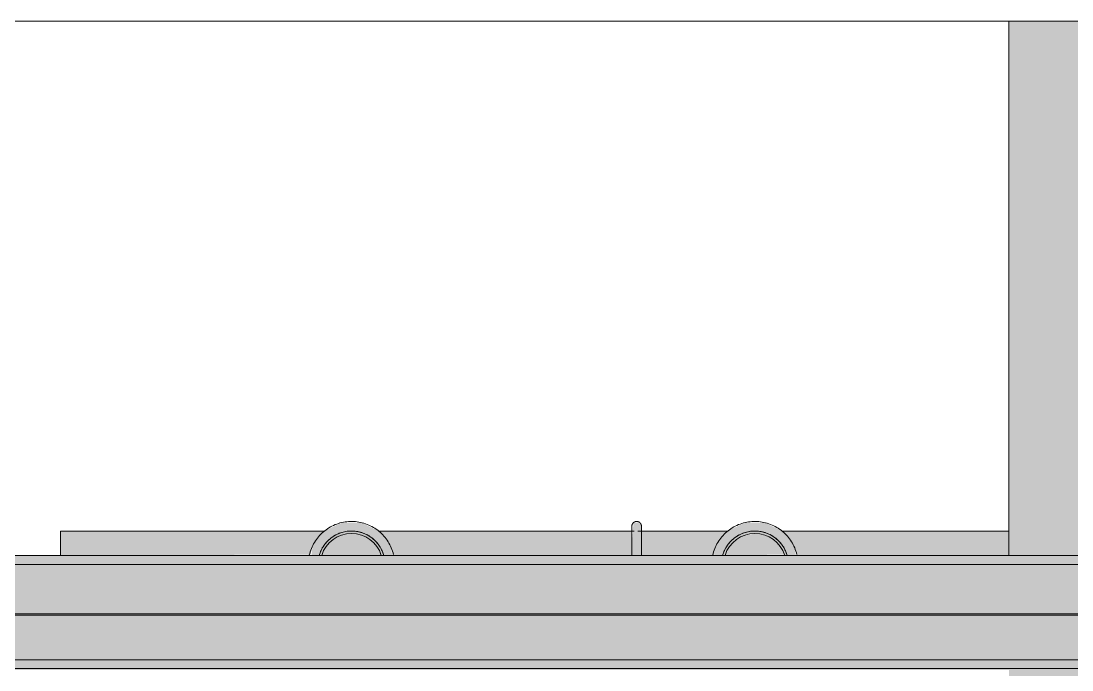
# Model space of a CAD drawing. Header units: inches. Extents: x 20426 to 92531, y -195 to 750.
# Drawn here: x 27574.3 to 27629, y 286.8 to 320.5 of the extents above; entities that cross this region are included whole.
import ezdxf

# ---------------------------------------------------------------- set-up
doc = ezdxf.new("R2010")
doc.units = ezdxf.units.IN
doc.header["$MEASUREMENT"] = 0
for name, color, linetype, lineweight in [('Q-SPCQ', 91, 'Continuous', 9), ('S-BEAM', 12, 'Continuous', 9), ('S-COLS', 52, 'Continuous', 9)]:
    doc.layers.add(name, color=color, linetype=linetype, lineweight=lineweight)

# ---------------------------------------------------------------- blocks, each defined once
blk = doc.blocks.new('Girt_Z - 8_D-915553-Elevation - South')
at = {"layer": 'S-BEAM'}
h = blk.add_hatch(color=256, dxfattribs=at)
h.paths.add_polyline_path([(26225.608, 292.25), (26260.89, 292.25), (26260.89, 292.732), (22796.272, 292.732), (22796.272, 292.25), (26087.376, 292.25)], flags=0)
h.paths.add_polyline_path([(22792.65, 292.25), (22792.65, 292.732), (22792.15, 292.732), (22792.15, 292.25)], flags=0)
h = blk.add_hatch(color=256, dxfattribs=at)
h.paths.add_polyline_path([(26260.89, 289.883), (26260.89, 292.25), (22796.272, 292.25), (22796.272, 289.883), (26225.608, 289.883)], flags=0)
h.paths.add_polyline_path([(22792.65, 289.883), (22792.65, 292.25), (22792.15, 292.25), (22792.15, 289.883)], flags=0)
h = blk.add_hatch(color=256, dxfattribs=at)
h.paths.add_polyline_path([(26225.608, 289.695), (26260.89, 289.72), (26260.89, 289.883), (22796.272, 289.883), (22796.272, 289.695), (26087.376, 289.695)], flags=0)
h.paths.add_polyline_path([(22792.15, 289.695), (22792.65, 289.72), (22792.65, 289.883), (22792.15, 289.883), (22792.15, 289.72)], flags=0)
h = blk.add_hatch(color=256, dxfattribs=at)
h.paths.add_polyline_path([(24739.614, 289.62), (26260.89, 289.658), (26260.89, 289.695), (22796.272, 289.658), (22796.272, 289.62), (24730.975, 289.62)], flags=0)
h.paths.add_polyline_path([(22792.65, 289.62), (22792.65, 289.695), (22792.15, 289.658), (22792.15, 289.62)], flags=0)
h = blk.add_hatch(color=256, dxfattribs=at)
h.paths.add_polyline_path([(26225.608, 287.301), (26260.89, 287.301), (26260.89, 289.62), (22796.272, 289.62), (22796.272, 287.301), (26087.376, 287.301)], flags=0)
h.paths.add_polyline_path([(22792.65, 287.301), (22792.65, 289.62), (22792.15, 289.62), (22792.15, 287.301)], flags=0)
h = blk.add_hatch(color=256, dxfattribs=at)
h.paths.add_polyline_path([(26260.89, 286.852), (26260.89, 287.301), (22796.272, 287.301), (22796.272, 286.852), (26225.608, 286.852)], flags=0)
h.paths.add_polyline_path([(22792.15, 286.852), (22792.65, 286.852), (22792.65, 287.301), (22792.15, 287.301)], flags=0)
h = blk.add_hatch(color=256, dxfattribs=at)
h.paths.add_polyline_path([(26260.89, 286.768), (26260.89, 286.852), (22796.272, 286.852), (22796.272, 286.768), (26225.608, 286.768)], flags=0)
h.paths.add_polyline_path([(22792.65, 286.768), (22792.65, 286.852), (22792.15, 286.852), (22792.15, 286.768)], flags=0)
for p, q in [((22796.272, 292.732), (26260.89, 292.732)), ((22796.272, 292.25), (26260.89, 292.25)), ((22796.272, 289.695), (26260.89, 289.695)), ((22796.272, 289.62), (26260.89, 289.62)), ((22796.272, 287.301), (26260.89, 287.301)), ((22796.272, 286.852), (26260.89, 286.852))]:
    blk.add_line(p, q, dxfattribs=at)
blk = doc.blocks.new('Basketball_Backstop-Performance_Sports_Systems-3103-Ceiling_Hung - 27_-0_ to 27_-11 7_8_-652462-Elevation - South')
at = {"layer": 'Q-SPCQ'}
for points in [[(25649.916, 292.732), (25650.308, 292.733), (25650.126, 293.315), (25649.572, 294.009), (25648.669, 294.444), (25647.668, 294.444), (25646.761, 294.003), (25646.142, 293.226), (25646.088, 292.732), (25646.492, 292.735), (25646.761, 293.266), (25647.08, 293.601), (25647.424, 293.82), (25647.911, 293.966), (25648.169, 294), (25648.794, 293.869), (25649.22, 293.63), (25649.488, 293.381), (25649.763, 292.934), (25649.859, 292.732)], [(25667.346, 292.732), (25667.505, 292.766), (25667.761, 293.265), (25668.021, 293.556), (25668.424, 293.82), (25668.917, 293.967), (25669.371, 293.973), (25669.818, 293.859), (25670.188, 293.655), (25670.439, 293.445), (25670.738, 292.994), (25670.859, 292.732), (25671.308, 292.733), (25671.196, 293.226), (25670.572, 294.009), (25669.669, 294.444), (25668.668, 294.444), (25667.766, 294.009), (25667.142, 293.226), (25667.044, 292.732), (25667.294, 292.732)], [(25649.847, 292.732), (25649.684, 293.125), (25649.406, 293.487), (25649.044, 293.766), (25648.622, 293.94), (25648.169, 294), (25647.716, 293.94), (25647.294, 293.766), (25646.931, 293.487), (25646.653, 293.125), (25646.49, 292.732), (25646.625, 292.732), (25646.761, 293.063), (25647.02, 293.399), (25647.356, 293.657), (25647.748, 293.82), (25648.169, 293.875), (25648.589, 293.82), (25648.981, 293.657), (25649.318, 293.399), (25649.576, 293.062), (25649.731, 292.732)], [(25670.713, 292.732), (25670.847, 292.732), (25670.684, 293.125), (25670.406, 293.487), (25670.044, 293.766), (25669.622, 293.94), (25669.169, 294), (25668.716, 293.94), (25668.294, 293.766), (25667.931, 293.487), (25667.653, 293.125), (25667.49, 292.732), (25667.625, 292.732), (25667.761, 293.062), (25668.02, 293.399), (25668.36, 293.659), (25668.748, 293.82), (25669.169, 293.875), (25669.589, 293.82), (25669.981, 293.657), (25670.318, 293.399), (25670.576, 293.062)]]:
    blk.add_hatch(color=256, dxfattribs=at).paths.add_polyline_path(points, flags=0)
at = {"layer": 'Q-SPCQ', "flags": 128}
for points in [[(25650.354, 292.785), (25650.331, 292.872), (25650.305, 292.958), (25650.275, 293.043), (25650.241, 293.126), (25650.204, 293.208), (25650.165, 293.289), (25650.121, 293.368), (25650.075, 293.445), (25650.026, 293.52), (25649.974, 293.594), (25649.918, 293.665), (25649.86, 293.734), (25649.8, 293.8), (25649.736, 293.864), (25649.671, 293.925), (25649.602, 293.984), (25649.532, 294.04), (25649.459, 294.093), (25649.384, 294.143), (25649.308, 294.19), (25649.229, 294.234), (25649.149, 294.275), (25649.067, 294.313), (25648.984, 294.347), (25648.9, 294.378), (25648.814, 294.406), (25648.727, 294.43), (25648.64, 294.45), (25648.551, 294.467), (25648.462, 294.481), (25648.373, 294.491), (25648.283, 294.497), (25648.193, 294.5), (25648.103, 294.499), (25648.013, 294.495), (25647.924, 294.487), (25647.834, 294.475), (25647.746, 294.46), (25647.658, 294.441), (25647.57, 294.419), (25647.484, 294.393), (25647.399, 294.364), (25647.315, 294.332), (25647.232, 294.296), (25647.151, 294.257), (25647.072, 294.215), (25646.994, 294.169), (25646.918, 294.121), (25646.845, 294.069), (25646.773, 294.015), (25646.704, 293.957), (25646.636, 293.898), (25646.572, 293.835), (25646.51, 293.77), (25646.45, 293.702), (25646.394, 293.632), (25646.34, 293.56), (25646.289, 293.486), (25646.241, 293.41), (25646.196, 293.332), (25646.154, 293.252), (25646.116, 293.171), (25646.081, 293.088), (25646.049, 293.004), (25646.02, 292.918), (25645.995, 292.832), (25645.974, 292.745)], [(25671.354, 292.785), (25671.331, 292.872), (25671.305, 292.958), (25671.275, 293.043), (25671.241, 293.126), (25671.204, 293.208), (25671.165, 293.289), (25671.121, 293.368), (25671.075, 293.445), (25671.026, 293.52), (25670.974, 293.594), (25670.918, 293.665), (25670.86, 293.734), (25670.8, 293.8), (25670.736, 293.864), (25670.671, 293.925), (25670.602, 293.984), (25670.532, 294.04), (25670.459, 294.093), (25670.384, 294.143), (25670.308, 294.19), (25670.229, 294.234), (25670.149, 294.275), (25670.067, 294.313), (25669.984, 294.347), (25669.9, 294.378), (25669.814, 294.406), (25669.727, 294.43), (25669.64, 294.45), (25669.551, 294.467), (25669.462, 294.481), (25669.373, 294.491), (25669.283, 294.497), (25669.193, 294.5), (25669.103, 294.499), (25669.013, 294.495), (25668.924, 294.487), (25668.834, 294.475), (25668.746, 294.46), (25668.658, 294.441), (25668.57, 294.419), (25668.484, 294.393), (25668.399, 294.364), (25668.315, 294.332), (25668.232, 294.296), (25668.151, 294.257), (25668.072, 294.215), (25667.994, 294.169), (25667.918, 294.121), (25667.845, 294.069), (25667.773, 294.015), (25667.704, 293.957), (25667.636, 293.898), (25667.572, 293.835), (25667.51, 293.77), (25667.45, 293.702), (25667.394, 293.632), (25667.34, 293.56), (25667.289, 293.486), (25667.241, 293.41), (25667.196, 293.332), (25667.154, 293.252), (25667.116, 293.171), (25667.081, 293.088), (25667.049, 293.004), (25667.02, 292.918), (25666.995, 292.832), (25666.974, 292.745)], [(25647.001, 293.553), (25647.054, 293.599), (25647.109, 293.642), (25647.165, 293.684), (25647.223, 293.723), (25647.283, 293.759), (25647.344, 293.793), (25647.406, 293.825), (25647.47, 293.854), (25647.535, 293.881), (25647.6, 293.905), (25647.667, 293.927), (25647.734, 293.945), (25647.803, 293.961), (25647.871, 293.975), (25647.941, 293.985), (25648.01, 293.993), (25648.08, 293.998), (25648.15, 294), (25648.22, 293.999), (25648.29, 293.996), (25648.36, 293.99), (25648.429, 293.981), (25648.498, 293.969), (25648.566, 293.954), (25648.634, 293.937), (25648.701, 293.917), (25648.768, 293.894), (25648.833, 293.869), (25648.897, 293.841), (25648.96, 293.811), (25649.022, 293.778), (25649.082, 293.743), (25649.141, 293.705), (25649.199, 293.665), (25649.254, 293.623), (25649.308, 293.578), (25649.361, 293.531)], [(25668.36, 293.802), (25668.406, 293.825), (25668.47, 293.854), (25668.535, 293.881), (25668.6, 293.905), (25668.667, 293.927), (25668.734, 293.945), (25668.803, 293.961), (25668.871, 293.975), (25668.941, 293.985), (25669.01, 293.993), (25669.08, 293.998), (25669.15, 294), (25669.22, 293.999), (25669.29, 293.996), (25669.36, 293.99), (25669.429, 293.981), (25669.498, 293.969), (25669.566, 293.954), (25669.634, 293.937), (25669.701, 293.917), (25669.768, 293.894), (25669.833, 293.869), (25669.897, 293.841), (25669.96, 293.811), (25670.022, 293.778), (25670.082, 293.743), (25670.141, 293.705), (25670.199, 293.665), (25670.254, 293.623), (25670.308, 293.578), (25670.361, 293.531)], [(25646.487, 292.734), (25646.508, 292.8), (25646.531, 292.866), (25646.557, 292.931), (25646.585, 292.995), (25646.617, 293.058), (25646.65, 293.12), (25646.686, 293.18), (25646.724, 293.238), (25646.765, 293.295), (25646.808, 293.35), (25646.853, 293.404), (25646.9, 293.456)], [(25649.459, 293.432), (25649.505, 293.38), (25649.55, 293.325), (25649.591, 293.269), (25649.631, 293.211), (25649.668, 293.152), (25649.703, 293.091), (25649.736, 293.029), (25649.766, 292.966), (25649.793, 292.902), (25649.818, 292.836), (25649.84, 292.77)], [(25667.487, 292.734), (25667.508, 292.8), (25667.531, 292.866), (25667.557, 292.931), (25667.585, 292.995), (25667.617, 293.058), (25667.65, 293.12), (25667.686, 293.18), (25667.724, 293.238), (25667.765, 293.295), (25667.808, 293.35), (25667.853, 293.404), (25667.9, 293.456)], [(25668.001, 293.553), (25668.054, 293.599), (25668.109, 293.642), (25668.165, 293.684), (25668.223, 293.723), (25668.283, 293.759), (25668.344, 293.793)], [(25670.459, 293.432), (25670.505, 293.38), (25670.55, 293.325), (25670.591, 293.269), (25670.631, 293.211), (25670.668, 293.152), (25670.703, 293.091), (25670.736, 293.029), (25670.766, 292.966), (25670.793, 292.902), (25670.818, 292.836), (25670.84, 292.77)]]:
    blk.add_lwpolyline(points, dxfattribs=at)
at = {"layer": 'Q-SPCQ'}
for centre, radius, start, end in [((25648.169, 292.25), 1.75, 16.0362, 163.9638), ((25648.169, 292.25), 1.625, 17.3542, 162.6458), ((25669.169, 292.25), 1.75, 16.0362, 163.9638), ((25669.169, 292.25), 1.625, 17.3542, 162.6458)]:
    blk.add_arc(centre, radius, start, end, dxfattribs=at)
blk = doc.blocks.new('Basketball_Backstop-Performance_Sports_Systems-3103-Ceiling_Hung - 27_-0_ to 27_-11 7_8_-V45-Elevation - South')
at = {"layer": 'Q-SPCQ'}
for points in [[(25662.786, 292.732), (25663.015, 292.733), (25663.015, 294.444), (25662.858, 294.429), (25662.809, 294.037), (25662.829, 293.971), (25662.765, 293.367), (25662.789, 292.845)], [(25663.24, 292.732), (25663.244, 292.732), (25663.264, 294.226), (25663.24, 294.316), (25663.221, 294.377), (25663.015, 294.444), (25663.016, 292.732), (25663.232, 292.732)]]:
    blk.add_hatch(color=256, dxfattribs=at).paths.add_polyline_path(points, flags=0)
h = blk.add_hatch(color=256, dxfattribs=at)
h.paths.add_polyline_path([(25633.015, 292.732), (25646.038, 292.774), (25646.142, 293.226), (25646.759, 294), (25633.015, 294), (25633.015, 293.125)], flags=0)
h.paths.add_polyline_path([(25667.761, 292.732), (25670.696, 292.774), (25670.51, 293.149), (25670.141, 293.535), (25669.888, 293.696), (25669.371, 293.848), (25669.169, 293.875), (25668.543, 293.735), (25668.284, 293.602), (25667.926, 293.277), (25667.686, 292.881), (25667.653, 292.732)], flags=0)
h.paths.add_polyline_path([(25667.029, 292.732), (25667.215, 293.318), (25667.759, 294), (25663.204, 293.97), (25663.242, 293.478), (25663.225, 293.125), (25663.257, 292.732), (25666.992, 292.732)], flags=0)
h.paths.add_polyline_path([(25682.39, 292.732), (25682.39, 294), (25670.609, 293.963), (25671.223, 293.109), (25671.364, 292.732), (25681.319, 292.732)], flags=0)
h.paths.add_polyline_path([(25650.309, 292.732), (25662.786, 292.733), (25662.765, 294), (25649.592, 293.981), (25650.247, 293.004), (25650.308, 292.733)], flags=0)
h.paths.add_polyline_path([(25646.625, 292.732), (25649.712, 292.734), (25649.528, 293.125), (25649.203, 293.487), (25648.794, 293.735), (25648.421, 293.842), (25647.967, 293.848), (25647.618, 293.766), (25647.258, 293.582), (25646.928, 293.28), (25646.747, 293.028), (25646.626, 292.735)], flags=0)
for p, q in [((25646.761, 294), (25633.015, 294)), ((25633.015, 292.733), (25633.015, 294)), ((25662.885, 294), (25649.578, 294)), ((25667.759, 294), (25663.076, 294)), ((25663.265, 294.014), (25663.265, 294.05)), ((25682.39, 294), (25670.576, 294))]:
    blk.add_line(p, q, dxfattribs=at)
at = {"layer": 'Q-SPCQ', "flags": 128}
for points in [[(25662.765, 294.25), (25662.765, 294.26), (25662.766, 294.27), (25662.767, 294.28), (25662.768, 294.29), (25662.77, 294.3), (25662.772, 294.309), (25662.775, 294.319), (25662.778, 294.329), (25662.781, 294.338), (25662.785, 294.347), (25662.789, 294.356), (25662.793, 294.365), (25662.798, 294.374), (25662.803, 294.383), (25662.809, 294.391), (25662.815, 294.399), (25662.821, 294.407), (25662.827, 294.415), (25662.834, 294.422), (25662.841, 294.429), (25662.848, 294.436), (25662.856, 294.443), (25662.864, 294.449), (25662.872, 294.455), (25662.88, 294.46), (25662.889, 294.466), (25662.897, 294.47), (25662.906, 294.475), (25662.915, 294.479), (25662.925, 294.483), (25662.934, 294.486), (25662.944, 294.49), (25662.953, 294.492), (25662.963, 294.494), (25662.973, 294.496), (25662.983, 294.498), (25662.993, 294.499), (25663.003, 294.5), (25663.013, 294.5), (25663.015, 294.5)], [(25662.765, 294.25), (25662.765, 294.26), (25662.766, 294.27), (25662.767, 294.28), (25662.768, 294.29), (25662.77, 294.3), (25662.772, 294.309), (25662.775, 294.319), (25662.778, 294.329), (25662.781, 294.338), (25662.785, 294.347), (25662.789, 294.356), (25662.793, 294.365), (25662.798, 294.374), (25662.803, 294.383), (25662.809, 294.391), (25662.815, 294.399), (25662.821, 294.407), (25662.827, 294.415), (25662.834, 294.422), (25662.841, 294.429), (25662.848, 294.436)], [(25662.856, 294.443), (25662.864, 294.449), (25662.872, 294.455), (25662.88, 294.46), (25662.889, 294.466), (25662.897, 294.47), (25662.906, 294.475), (25662.915, 294.479), (25662.925, 294.483), (25662.934, 294.486), (25662.944, 294.49), (25662.953, 294.492), (25662.963, 294.494), (25662.973, 294.496), (25662.983, 294.498), (25662.993, 294.499), (25663.003, 294.5), (25663.013, 294.5), (25663.015, 294.5)], [(25663.015, 294.5), (25663.025, 294.5), (25663.035, 294.499), (25663.045, 294.498), (25663.055, 294.497), (25663.065, 294.495), (25663.075, 294.493), (25663.084, 294.49), (25663.094, 294.487), (25663.103, 294.484), (25663.113, 294.48), (25663.122, 294.476), (25663.131, 294.472), (25663.139, 294.467), (25663.148, 294.462), (25663.156, 294.456), (25663.165, 294.451), (25663.172, 294.444), (25663.18, 294.438), (25663.187, 294.431), (25663.195, 294.424), (25663.201, 294.417), (25663.208, 294.409), (25663.214, 294.401), (25663.22, 294.393)], [(25663.015, 294.5), (25663.025, 294.5), (25663.035, 294.499), (25663.045, 294.498), (25663.055, 294.497), (25663.065, 294.495), (25663.075, 294.493), (25663.084, 294.49), (25663.094, 294.487), (25663.103, 294.484), (25663.113, 294.48), (25663.122, 294.476), (25663.131, 294.472), (25663.139, 294.467), (25663.148, 294.462), (25663.156, 294.456), (25663.165, 294.451), (25663.172, 294.444), (25663.18, 294.438), (25663.187, 294.431), (25663.195, 294.424), (25663.201, 294.417), (25663.208, 294.409), (25663.214, 294.401), (25663.22, 294.393), (25663.226, 294.385), (25663.231, 294.377), (25663.236, 294.368), (25663.24, 294.359), (25663.244, 294.35), (25663.248, 294.341), (25663.252, 294.331), (25663.255, 294.322), (25663.257, 294.312), (25663.26, 294.302), (25663.262, 294.292), (25663.263, 294.283), (25663.264, 294.273), (25663.265, 294.263), (25663.265, 294.253), (25663.265, 294.25)], [(25662.765, 294.233), (25662.765, 294.242), (25662.765, 294.247), (25662.765, 294.25)], [(25662.765, 294.25), (25662.765, 294.248), (25662.765, 294.244), (25662.765, 294.236)], [(25662.765, 293.975), (25662.765, 294.014), (25662.765, 294.05), (25662.765, 294.084), (25662.765, 294.114), (25662.765, 294.142), (25662.765, 294.166), (25662.765, 294.187), (25662.765, 294.206), (25662.765, 294.221), (25662.765, 294.233), (25662.765, 294.242), (25662.765, 294.247), (25662.765, 294.25)], [(25662.765, 294.25), (25662.765, 294.248), (25662.765, 294.244), (25662.765, 294.236), (25662.765, 294.224), (25662.765, 294.21), (25662.765, 294.193), (25662.765, 294.172), (25662.765, 294.148), (25662.765, 294.122), (25662.765, 294.092), (25662.765, 294.06), (25662.765, 294.024), (25662.765, 293.986), (25662.765, 293.945), (25662.765, 293.901), (25662.765, 293.854), (25662.765, 293.805), (25662.765, 293.754), (25662.765, 293.7), (25662.765, 293.643), (25662.765, 293.585), (25662.765, 293.524), (25662.765, 293.462), (25662.765, 293.397), (25662.765, 293.331), (25662.765, 293.262), (25662.765, 293.193), (25662.765, 293.121), (25662.765, 293.049), (25662.765, 292.975), (25662.765, 292.9), (25662.765, 292.823), (25662.765, 292.746)], [(25662.765, 294.014), (25662.765, 294.05), (25662.765, 294.084), (25662.765, 294.114), (25662.765, 294.142)], [(25662.765, 294.122), (25662.765, 294.092), (25662.765, 294.06), (25662.765, 294.024), (25662.765, 293.986)], [(25663.265, 292.732), (25663.265, 292.803), (25663.265, 292.879), (25663.265, 292.955), (25663.265, 293.029), (25663.265, 293.102), (25663.265, 293.174), (25663.265, 293.244), (25663.265, 293.312), (25663.265, 293.379), (25663.265, 293.444), (25663.265, 293.508), (25663.265, 293.569), (25663.265, 293.628), (25663.265, 293.685), (25663.265, 293.739), (25663.265, 293.791), (25663.265, 293.841), (25663.265, 293.888), (25663.265, 293.933), (25663.265, 293.975), (25663.265, 294.014), (25663.265, 294.05), (25663.265, 294.084), (25663.265, 294.114), (25663.265, 294.142), (25663.265, 294.166), (25663.265, 294.187), (25663.265, 294.206), (25663.265, 294.221), (25663.265, 294.233), (25663.265, 294.242), (25663.265, 294.247), (25663.265, 294.25)], [(25663.265, 294.25), (25663.265, 294.248), (25663.265, 294.244), (25663.265, 294.236), (25663.265, 294.224), (25663.265, 294.21), (25663.265, 294.193), (25663.265, 294.172), (25663.265, 294.148), (25663.265, 294.122), (25663.265, 294.092), (25663.265, 294.06), (25663.265, 294.024), (25663.265, 293.986)], [(25663.265, 294.06), (25663.265, 294.024), (25663.265, 293.986)]]:
    blk.add_lwpolyline(points, dxfattribs=at)
blk = doc.blocks.new('W-Wide Flange - W8X21-946647-Elevation - South')
at = {"layer": 'S-BEAM'}
blk.add_line((22796.39, 320.546), (26270.39, 320.546), dxfattribs=at)

msp = doc.modelspace()

# ---------------------------------------------------------------- hatches: boundary and pattern name
at = {"layer": 'S-COLS', "lineweight": 5}
h = msp.add_hatch(color=256, dxfattribs=at)
h.paths.add_polyline_path([(27633.283, 244.482), (27643.714, 244.482), (27643.714, 286.768), (27625.714, 286.768), (27625.714, 244.482)], flags=0)
h.paths.add_polyline_path([(27643.714, 292.732), (27643.714, 320.546), (27625.714, 320.546), (27625.714, 292.732), (27641.923, 292.732)], flags=0)

# ---------------------------------------------------------------- linework, layer by layer
at = {"layer": 'S-COLS'}
msp.add_line((27625.714, 292.732), (27625.714, 320.546), dxfattribs=at)

# ---------------------------------------------------------------- block references
at = {"layer": 'Q-SPCQ'}
for name in ['Basketball_Backstop-Performance_Sports_Systems-3103-Ceiling_Hung - 27_-0_ to 27_-11 7_8_-652462-Elevation - South', 'Basketball_Backstop-Performance_Sports_Systems-3103-Ceiling_Hung - 27_-0_ to 27_-11 7_8_-V45-Elevation - South']:
    msp.add_blockref(name, (1943.324, 0), dxfattribs=at)
at = {"layer": 'S-BEAM'}
for name in ['W-Wide Flange - W8X21-946647-Elevation - South', 'Girt_Z - 8_D-915553-Elevation - South']:
    msp.add_blockref(name, (1943.324, 0), dxfattribs=at)

doc.saveas('drawing.dxf')
